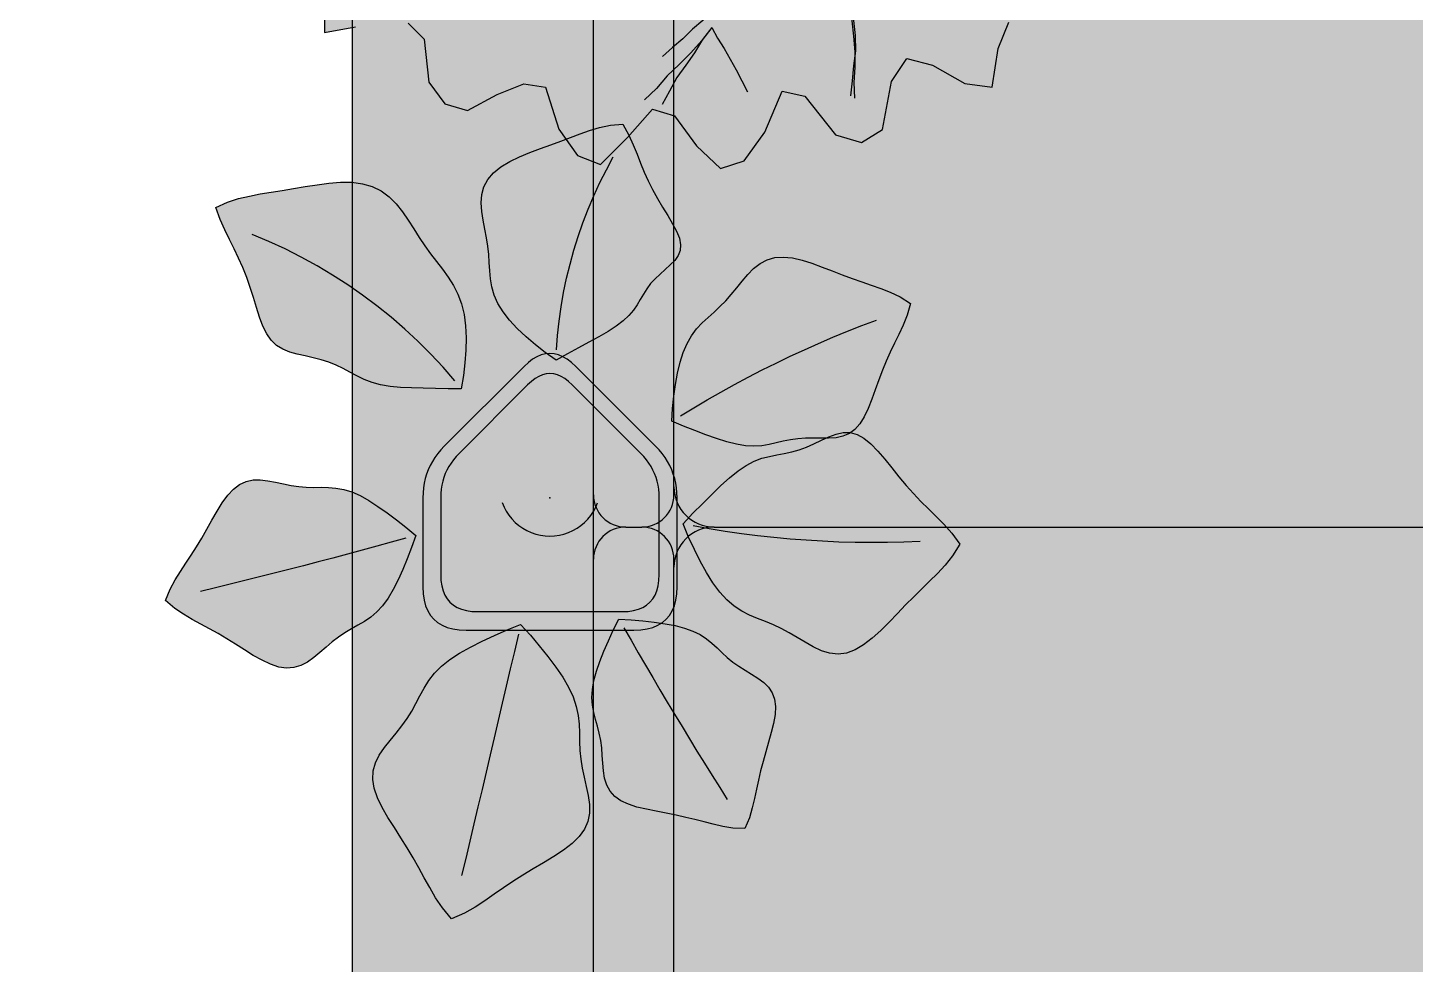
# Model space of a CAD drawing. Header units: millimetres. Extents: x 0 to 8613, y 0 to 4972.
# Drawn here: x 6406 to 7225, y 2350 to 2903 of the extents above; entities that cross this region are included whole.
import ezdxf

# ---------------------------------------------------------------- set-up
doc = ezdxf.new("R2010")
doc.units = ezdxf.units.MM
for name, color, linetype, true_color in [('EH-PLANT-FILL', 9, 'Continuous', 0xa6e6bd), ('EH-PLANT-LEAVES', 103, 'Continuous', 0x4dcc7a), ('EH-PLANT-POT', 118, 'Continuous', 0x003b2b), ('EH-PLANT-STEMS', 37, 'Continuous', 0x8c5e36), ('Furniture', 37, 'Continuous', 0x75664f), ('FurnitureRefRec', 254, 'Continuous', 0xd5d5d5), ('PT Top Left', 52, 'Continuous', 0xcdcd00)]:
    doc.layers.add(name, color=color, linetype=linetype, true_color=true_color)
doc.layers.add('Furniture Stretch', color=7, linetype='Continuous')

# ---------------------------------------------------------------- blocks, each defined once
blk = doc.blocks.new('EH_PLANT_BROADLEAF')
at = {"layer": 'EH-PLANT-FILL'}
for points in [[(3.559, 81.43), (-2.852, 85.895), (-8.628, 90.481), (-14.147, 95.199), (-19.286, 100.028), (-23.863, 104.935), (-27.715, 109.88), (-30.737, 114.822), (-32.915, 119.729), (-34.326, 124.584), (-35.134, 129.388), (-35.556, 134.16), (-35.826, 138.934), (-36.152, 143.752), (-36.675, 148.65), (-37.448, 153.65), (-38.413, 158.75), (-39.418, 163.918), (-40.236, 169.093), (-40.602, 174.192), (-40.256, 179.117), (-38.989, 183.773), (-36.674, 188.079), (-33.287, 191.987), (-28.912, 195.48), (-23.72, 198.584), (-17.945, 201.356), (-11.842, 203.875), (-5.647, 206.227), (0.463, 208.485), (6.388, 210.697), (12.124, 212.874), (17.75, 214.986), (23.41, 216.964), (29.297, 218.706), (35.644, 220.077), (43.057, 220.72), (46.606, 214.229), (49.179, 208.418), (51.384, 202.932), (53.453, 197.636), (55.578, 192.429), (57.907, 187.244), (60.518, 182.052), (63.406, 176.865), (66.474, 171.731), (69.543, 166.726), (72.38, 161.936), (74.729, 157.442), (76.357, 153.302), (77.093, 149.542), (76.854, 146.149), (75.663, 143.074), (73.649, 140.237), (71.021, 137.545), (68.039, 134.902), (64.968, 132.225), (62.036, 129.454), (59.397, 126.559), (57.105, 123.54), (55.111, 120.419), (53.272, 117.234), (51.382, 114.027), (49.206, 110.835), (46.527, 107.677), (43.183, 104.556), (39.095, 101.456), (34.28, 98.346), (28.84, 95.186), (22.94, 91.938), (16.761, 88.571), (10.427, 85.064)], [(-52.359, 64.514), (-60.185, 64.508), (-67.566, 64.673), (-74.767, 64.799), (-81.712, 64.964), (-88.285, 65.292), (-94.389, 65.901), (-99.973, 66.877), (-105.042, 68.253), (-109.664, 69.999), (-113.955, 72.027), (-118.06, 74.202), (-122.129, 76.373), (-126.288, 78.395), (-130.616, 80.161), (-135.136, 81.628), (-139.808, 82.825), (-144.538, 83.86), (-149.195, 84.899), (-153.635, 86.15), (-157.727, 87.825), (-161.375, 90.108), (-164.534, 93.129), (-167.215, 96.937), (-169.489, 101.497), (-171.464, 106.697), (-173.276, 112.364), (-175.062, 118.3), (-176.94, 124.312), (-178.994, 130.247), (-181.265, 136.014), (-183.751, 141.601), (-186.409, 147.073), (-189.175, 152.56), (-191.97, 158.24), (-194.706, 164.341), (-197.158, 171.457), (-190.294, 174.667), (-183.767, 176.736), (-177.356, 178.257), (-170.973, 179.46), (-164.542, 180.524), (-157.999, 181.578), (-151.305, 182.69), (-144.459, 183.847), (-137.502, 184.961), (-130.52, 185.878), (-123.635, 186.406), (-116.983, 186.349), (-110.703, 185.535), (-104.905, 183.852), (-99.66, 181.267), (-94.981, 177.83), (-90.826, 173.671), (-87.099, 168.976), (-83.671, 163.958), (-80.4, 158.826), (-77.155, 153.748), (-73.846, 148.831), (-70.433, 144.108), (-66.939, 139.534), (-63.446, 135.006), (-60.083, 130.38), (-56.998, 125.504), (-54.339, 120.246), (-52.225, 114.52), (-50.722, 108.297), (-49.839, 101.61), (-49.525, 94.547), (-49.684, 87.228), (-50.204, 79.777), (-51.006, 72.276)], [(71.916, 45.285), (72.367, 52.869), (73.169, 60.012), (74.132, 67.012), (75.31, 73.77), (76.784, 80.137), (78.627, 85.976), (80.877, 91.196), (83.533, 95.775), (86.548, 99.771), (89.842, 103.309), (93.308, 106.564), (96.839, 109.729), (100.339, 112.976), (103.747, 116.43), (107.044, 120.137), (110.256, 124.055), (113.452, 128.056), (116.73, 131.945), (120.201, 135.488), (123.971, 138.452), (128.121, 140.64), (132.696, 141.923), (137.696, 142.261), (143.076, 141.71), (148.76, 140.406), (154.644, 138.547), (160.623, 136.356), (166.6, 134.043), (172.506, 131.773), (178.303, 129.637), (183.991, 127.646), (189.603, 125.724), (195.196, 123.731), (200.844, 121.478), (206.632, 118.727), (212.783, 114.859), (210.755, 107.902), (208.381, 102.016), (205.885, 96.583), (203.352, 91.365), (200.856, 86.172), (198.454, 80.864), (196.18, 75.368), (194.033, 69.691), (191.977, 63.927), (189.942, 58.241), (187.832, 52.841), (185.541, 47.953), (182.967, 43.772), (180.033, 40.436), (176.695, 38.002), (172.952, 36.427), (168.851, 35.585), (164.473, 35.279), (159.922, 35.274), (155.312, 35.338), (150.739, 35.275), (146.274, 34.957), (141.943, 34.344), (137.727, 33.481), (133.563, 32.492), (129.359, 31.551), (125.006, 30.851), (120.399, 30.565), (115.456, 30.82), (110.131, 31.674), (104.423, 33.104), (98.372, 35.02), (92.049, 37.286), (85.536, 39.751), (78.888, 42.318)], [(78.645, -15.209), (84.418, -9.01), (89.999, -3.375), (95.468, 2.097), (100.808, 7.276), (105.995, 11.968), (111.012, 15.995), (115.855, 19.242), (120.538, 21.687), (125.087, 23.409), (129.537, 24.58), (133.927, 25.43), (138.292, 26.212), (142.658, 27.152), (147.038, 28.409), (151.431, 30.041), (155.825, 31.992), (160.203, 34.096), (164.542, 36.1), (168.825, 37.709), (173.041, 38.624), (177.192, 38.602), (181.286, 37.485), (185.344, 35.23), (189.391, 31.915), (193.452, 27.721), (197.55, 22.903), (201.703, 17.746), (205.919, 12.516), (210.201, 7.419), (214.547, 2.571), (218.953, -2.019), (223.415, -6.444), (227.934, -10.879), (232.517, -15.559), (237.179, -20.774), (241.961, -27.281), (237.632, -34.126), (233.181, -39.621), (228.649, -44.524), (224.052, -49.124), (219.397, -53.657), (214.685, -58.297), (209.914, -63.136), (205.079, -68.167), (200.178, -73.273), (195.215, -78.249), (190.198, -82.827), (185.147, -86.724), (180.083, -89.684), (175.032, -91.526), (170.021, -92.173), (165.069, -91.668), (160.187, -90.166), (155.375, -87.915), (150.624, -85.209), (145.915, -82.347), (141.229, -79.58), (136.546, -77.074), (131.856, -74.886), (127.158, -72.957), (122.466, -71.129), (117.805, -69.176), (113.212, -66.845), (108.725, -63.904), (104.379, -60.184), (100.203, -55.604), (96.209, -50.188), (92.393, -44.05), (88.741, -37.367), (85.227, -30.334), (81.835, -23.081)], [(-79.275, -22.154), (-81.698, -29.266), (-84.277, -35.862), (-86.916, -42.282), (-89.644, -48.418), (-92.505, -54.106), (-95.539, -59.198), (-98.769, -63.599), (-102.197, -67.29), (-105.803, -70.343), (-109.546, -72.9), (-113.372, -75.158), (-117.223, -77.331), (-121.049, -79.61), (-124.813, -82.129), (-128.505, -84.936), (-132.137, -87.983), (-135.748, -91.132), (-139.391, -94.17), (-143.132, -96.847), (-147.033, -98.915), (-151.145, -100.168), (-155.5, -100.473), (-160.103, -99.797), (-164.936, -98.202), (-169.956, -95.841), (-175.107, -92.929), (-180.329, -89.704), (-185.564, -86.389), (-190.769, -83.158), (-195.92, -80.108), (-201.017, -77.245), (-206.078, -74.491), (-211.142, -71.698), (-216.255, -68.668), (-221.476, -65.156), (-226.958, -60.521), (-224.199, -53.898), (-221.181, -48.388), (-218.057, -43.354), (-214.886, -38.547), (-211.715, -33.771), (-208.581, -28.878), (-205.503, -23.79), (-202.481, -18.513), (-199.492, -13.144), (-196.49, -7.856), (-193.421, -2.873), (-190.223, 1.566), (-186.838, 5.248), (-183.227, 8.019), (-179.37, 9.817), (-175.272, 10.675), (-170.965, 10.727), (-166.5, 10.177), (-161.939, 9.275), (-157.347, 8.27), (-152.78, 7.375), (-148.274, 6.728), (-143.843, 6.377), (-139.475, 6.275), (-135.135, 6.286), (-130.772, 6.22), (-126.328, 5.864), (-121.75, 5.02), (-116.996, 3.545), (-112.045, 1.37), (-106.901, -1.489), (-101.587, -4.936), (-96.141, -8.823), (-90.609, -12.985), (-85.019, -17.316)], [(40.68, -71.469), (47.978, -71.916), (54.814, -72.609), (61.493, -73.376), (67.919, -74.274), (73.948, -75.387), (79.45, -76.792), (84.341, -78.54), (88.61, -80.641), (92.317, -83.064), (95.594, -85.733), (98.613, -88.55), (101.562, -91.404), (104.611, -94.196), (107.876, -96.857), (111.399, -99.36), (115.137, -101.729), (118.968, -104.036), (122.706, -106.394), (126.134, -108.932), (129.036, -111.783), (131.234, -115.057), (132.616, -118.827), (133.152, -123.113), (132.903, -127.885), (132.001, -133.064), (130.636, -138.538), (129.015, -144.182), (127.331, -149.877), (125.736, -155.531), (124.311, -161.091), (123.063, -166.554), (121.923, -171.96), (120.765, -177.39), (119.417, -182.95), (117.67, -188.774), (114.977, -195.209), (108.005, -194.862), (101.988, -193.898), (96.38, -192.664), (90.969, -191.296), (85.585, -189.898), (80.101, -188.552), (74.45, -187.298), (68.636, -186.131), (62.742, -185.001), (56.92, -183.815), (51.362, -182.453), (46.277, -180.791), (41.852, -178.717), (38.221, -176.151), (35.445, -173.064), (33.493, -169.477), (32.254, -165.46), (31.55, -161.126), (31.165, -156.606), (30.881, -152.03), (30.513, -147.512), (29.938, -143.121), (29.113, -138.884), (28.082, -134.773), (26.96, -130.718), (25.916, -126.621), (25.138, -122.372), (24.8, -117.87), (25.032, -113.043), (25.895, -107.857), (27.377, -102.323), (29.396, -96.491), (31.82, -90.44), (34.506, -84.253), (37.358, -77.987)], [(-17.31, -74.63), (-11.505, -81.067), (-6.299, -87.368), (-1.296, -93.624), (3.377, -99.804), (7.534, -105.867), (11, -111.77), (13.668, -117.489), (15.518, -123.018), (16.63, -128.375), (17.173, -133.601), (17.374, -138.747), (17.479, -143.871), (17.71, -149.025), (18.221, -154.245), (19.067, -159.544), (20.194, -164.909), (21.44, -170.304), (22.561, -175.669), (23.269, -180.939), (23.278, -186.044), (22.351, -190.93), (20.337, -195.559), (17.196, -199.923), (13.004, -204.037), (7.936, -207.945), (2.24, -211.702), (-3.809, -215.375), (-9.955, -219.023), (-15.997, -222.694), (-21.826, -226.414), (-27.433, -230.185), (-32.907, -233.985), (-38.421, -237.776), (-44.199, -241.502), (-50.525, -245.096), (-58.131, -248.384), (-63.444, -242.025), (-67.477, -235.972), (-70.964, -230.051), (-74.188, -224.193), (-77.375, -218.346), (-80.695, -212.468), (-84.239, -206.539), (-87.998, -200.561), (-91.862, -194.559), (-95.631, -188.581), (-99.048, -182.689), (-101.838, -176.945), (-103.754, -171.409), (-104.621, -166.121), (-104.361, -161.098), (-103.017, -156.332), (-100.738, -151.785), (-97.761, -147.401), (-94.373, -143.114), (-90.861, -138.854), (-87.47, -134.566), (-84.361, -130.211), (-81.589, -125.776), (-79.099, -121.275), (-76.735, -116.744), (-74.278, -112.234), (-71.48, -107.804), (-68.113, -103.505), (-64.011, -99.377), (-59.093, -95.439), (-53.377, -91.685), (-46.973, -88.09), (-40.053, -84.612), (-32.805, -81.209), (-25.356, -77.851)]]:
    blk.add_hatch(color=256, dxfattribs=at).paths.add_polyline_path(points, flags=0)
at = {"layer": 'EH-PLANT-LEAVES', "color": 103, "true_color": 0x4dcc7a}
for points in [[(3.559, 81.43), (-2.852, 85.895), (-8.628, 90.481), (-14.147, 95.199), (-19.286, 100.028), (-23.863, 104.935), (-27.715, 109.88), (-30.737, 114.822), (-32.915, 119.729), (-34.326, 124.584), (-35.134, 129.388), (-35.556, 134.16), (-35.826, 138.934), (-36.152, 143.752), (-36.675, 148.65), (-37.448, 153.65), (-38.413, 158.75), (-39.418, 163.918), (-40.236, 169.093), (-40.602, 174.192), (-40.256, 179.117), (-38.989, 183.773), (-36.674, 188.079), (-33.287, 191.987), (-28.912, 195.48), (-23.72, 198.584), (-17.945, 201.356), (-11.842, 203.875), (-5.647, 206.227), (0.463, 208.485), (6.388, 210.697), (12.124, 212.874), (17.75, 214.986), (23.41, 216.964), (29.297, 218.706), (35.644, 220.077), (43.057, 220.72), (46.606, 214.229), (49.179, 208.418), (51.384, 202.932), (53.453, 197.636), (55.578, 192.429), (57.907, 187.244), (60.518, 182.052), (63.406, 176.865), (66.474, 171.731), (69.543, 166.726), (72.38, 161.936), (74.729, 157.442), (76.357, 153.302), (77.093, 149.542), (76.854, 146.149), (75.663, 143.074), (73.649, 140.237), (71.021, 137.545), (68.039, 134.902), (64.968, 132.225), (62.036, 129.454), (59.397, 126.559), (57.105, 123.54), (55.111, 120.419), (53.272, 117.234), (51.382, 114.027), (49.206, 110.835), (46.527, 107.677), (43.183, 104.556), (39.095, 101.456), (34.28, 98.346), (28.84, 95.186), (22.94, 91.938), (16.761, 88.571), (10.427, 85.064)], [(-52.359, 64.514), (-60.185, 64.508), (-67.566, 64.673), (-74.767, 64.799), (-81.712, 64.964), (-88.285, 65.292), (-94.389, 65.901), (-99.973, 66.877), (-105.042, 68.253), (-109.664, 69.999), (-113.955, 72.027), (-118.06, 74.202), (-122.129, 76.373), (-126.288, 78.395), (-130.616, 80.161), (-135.136, 81.628), (-139.808, 82.825), (-144.538, 83.86), (-149.195, 84.899), (-153.635, 86.15), (-157.727, 87.825), (-161.375, 90.108), (-164.534, 93.129), (-167.215, 96.937), (-169.489, 101.497), (-171.464, 106.697), (-173.276, 112.364), (-175.062, 118.3), (-176.94, 124.312), (-178.994, 130.247), (-181.265, 136.014), (-183.751, 141.601), (-186.409, 147.073), (-189.175, 152.56), (-191.97, 158.24), (-194.706, 164.341), (-197.158, 171.457), (-190.294, 174.667), (-183.767, 176.736), (-177.356, 178.257), (-170.973, 179.46), (-164.542, 180.524), (-157.999, 181.578), (-151.305, 182.69), (-144.459, 183.847), (-137.502, 184.961), (-130.52, 185.878), (-123.635, 186.406), (-116.983, 186.349), (-110.703, 185.535), (-104.905, 183.852), (-99.66, 181.267), (-94.981, 177.83), (-90.826, 173.671), (-87.099, 168.976), (-83.671, 163.958), (-80.4, 158.826), (-77.155, 153.748), (-73.846, 148.831), (-70.433, 144.108), (-66.939, 139.534), (-63.446, 135.006), (-60.083, 130.38), (-56.998, 125.504), (-54.339, 120.246), (-52.225, 114.52), (-50.722, 108.297), (-49.839, 101.61), (-49.525, 94.547), (-49.684, 87.228), (-50.204, 79.777), (-51.006, 72.276)], [(71.916, 45.285), (72.367, 52.869), (73.169, 60.012), (74.132, 67.012), (75.31, 73.77), (76.784, 80.137), (78.627, 85.976), (80.877, 91.196), (83.533, 95.775), (86.548, 99.771), (89.842, 103.309), (93.308, 106.564), (96.839, 109.729), (100.339, 112.976), (103.747, 116.43), (107.044, 120.137), (110.256, 124.055), (113.452, 128.056), (116.73, 131.945), (120.201, 135.488), (123.971, 138.452), (128.121, 140.64), (132.696, 141.923), (137.696, 142.261), (143.076, 141.71), (148.76, 140.406), (154.644, 138.547), (160.623, 136.356), (166.6, 134.043), (172.506, 131.773), (178.303, 129.637), (183.991, 127.646), (189.603, 125.724), (195.196, 123.731), (200.844, 121.478), (206.632, 118.727), (212.783, 114.859), (210.755, 107.902), (208.381, 102.016), (205.885, 96.583), (203.352, 91.365), (200.856, 86.172), (198.454, 80.864), (196.18, 75.368), (194.033, 69.691), (191.977, 63.927), (189.942, 58.241), (187.832, 52.841), (185.541, 47.953), (182.967, 43.772), (180.033, 40.436), (176.695, 38.002), (172.952, 36.427), (168.851, 35.585), (164.473, 35.279), (159.922, 35.274), (155.312, 35.338), (150.739, 35.275), (146.274, 34.957), (141.943, 34.344), (137.727, 33.481), (133.563, 32.492), (129.359, 31.551), (125.006, 30.851), (120.399, 30.565), (115.456, 30.82), (110.131, 31.674), (104.423, 33.104), (98.372, 35.02), (92.049, 37.286), (85.536, 39.751), (78.888, 42.318)], [(78.645, -15.209), (84.418, -9.01), (89.999, -3.375), (95.468, 2.097), (100.808, 7.276), (105.995, 11.968), (111.012, 15.995), (115.855, 19.242), (120.538, 21.687), (125.087, 23.409), (129.537, 24.58), (133.927, 25.43), (138.292, 26.212), (142.658, 27.152), (147.038, 28.409), (151.431, 30.041), (155.825, 31.992), (160.203, 34.096), (164.542, 36.1), (168.825, 37.709), (173.041, 38.624), (177.192, 38.602), (181.286, 37.485), (185.344, 35.23), (189.391, 31.915), (193.452, 27.721), (197.55, 22.903), (201.703, 17.746), (205.919, 12.516), (210.201, 7.419), (214.547, 2.571), (218.953, -2.019), (223.415, -6.444), (227.934, -10.879), (232.517, -15.559), (237.179, -20.774), (241.961, -27.281), (237.632, -34.126), (233.181, -39.621), (228.649, -44.524), (224.052, -49.124), (219.397, -53.657), (214.685, -58.297), (209.914, -63.136), (205.079, -68.167), (200.178, -73.273), (195.215, -78.249), (190.198, -82.827), (185.147, -86.724), (180.083, -89.684), (175.032, -91.526), (170.021, -92.173), (165.069, -91.668), (160.187, -90.166), (155.375, -87.915), (150.624, -85.209), (145.915, -82.347), (141.229, -79.58), (136.546, -77.074), (131.856, -74.886), (127.158, -72.957), (122.466, -71.129), (117.805, -69.176), (113.212, -66.845), (108.725, -63.904), (104.379, -60.184), (100.203, -55.604), (96.209, -50.188), (92.393, -44.05), (88.741, -37.367), (85.227, -30.334), (81.835, -23.081)], [(-79.275, -22.154), (-81.698, -29.266), (-84.277, -35.862), (-86.916, -42.282), (-89.644, -48.418), (-92.505, -54.106), (-95.539, -59.198), (-98.769, -63.599), (-102.197, -67.29), (-105.803, -70.343), (-109.546, -72.9), (-113.372, -75.158), (-117.223, -77.331), (-121.049, -79.61), (-124.813, -82.129), (-128.505, -84.936), (-132.137, -87.983), (-135.748, -91.132), (-139.391, -94.17), (-143.132, -96.847), (-147.033, -98.915), (-151.145, -100.168), (-155.5, -100.473), (-160.103, -99.797), (-164.936, -98.202), (-169.956, -95.841), (-175.107, -92.929), (-180.329, -89.704), (-185.564, -86.389), (-190.769, -83.158), (-195.92, -80.108), (-201.017, -77.245), (-206.078, -74.491), (-211.142, -71.698), (-216.255, -68.668), (-221.476, -65.156), (-226.958, -60.521), (-224.199, -53.898), (-221.181, -48.388), (-218.057, -43.354), (-214.886, -38.547), (-211.715, -33.771), (-208.581, -28.878), (-205.503, -23.79), (-202.481, -18.513), (-199.492, -13.144), (-196.49, -7.856), (-193.421, -2.873), (-190.223, 1.566), (-186.838, 5.248), (-183.227, 8.019), (-179.37, 9.817), (-175.272, 10.675), (-170.965, 10.727), (-166.5, 10.177), (-161.939, 9.275), (-157.347, 8.27), (-152.78, 7.375), (-148.274, 6.728), (-143.843, 6.377), (-139.475, 6.275), (-135.135, 6.286), (-130.772, 6.22), (-126.328, 5.864), (-121.75, 5.02), (-116.996, 3.545), (-112.045, 1.37), (-106.901, -1.489), (-101.587, -4.936), (-96.141, -8.823), (-90.609, -12.985), (-85.019, -17.316)], [(40.68, -71.469), (47.978, -71.916), (54.814, -72.609), (61.493, -73.376), (67.919, -74.274), (73.948, -75.387), (79.45, -76.792), (84.341, -78.54), (88.61, -80.641), (92.317, -83.064), (95.594, -85.733), (98.613, -88.55), (101.562, -91.404), (104.611, -94.196), (107.876, -96.857), (111.399, -99.36), (115.137, -101.729), (118.968, -104.036), (122.706, -106.394), (126.134, -108.932), (129.036, -111.783), (131.234, -115.057), (132.616, -118.827), (133.152, -123.113), (132.903, -127.885), (132.001, -133.064), (130.636, -138.538), (129.015, -144.182), (127.331, -149.877), (125.736, -155.531), (124.311, -161.091), (123.063, -166.554), (121.923, -171.96), (120.765, -177.39), (119.417, -182.95), (117.67, -188.774), (114.977, -195.209), (108.005, -194.862), (101.988, -193.898), (96.38, -192.664), (90.969, -191.296), (85.585, -189.898), (80.101, -188.552), (74.45, -187.298), (68.636, -186.131), (62.742, -185.001), (56.92, -183.815), (51.362, -182.453), (46.277, -180.791), (41.852, -178.717), (38.221, -176.151), (35.445, -173.064), (33.493, -169.477), (32.254, -165.46), (31.55, -161.126), (31.165, -156.606), (30.881, -152.03), (30.513, -147.512), (29.938, -143.121), (29.113, -138.884), (28.082, -134.773), (26.96, -130.718), (25.916, -126.621), (25.138, -122.372), (24.8, -117.87), (25.032, -113.043), (25.895, -107.857), (27.377, -102.323), (29.396, -96.491), (31.82, -90.44), (34.506, -84.253), (37.358, -77.987)], [(-17.31, -74.63), (-11.505, -81.067), (-6.299, -87.368), (-1.296, -93.624), (3.377, -99.804), (7.534, -105.867), (11, -111.77), (13.668, -117.489), (15.518, -123.018), (16.63, -128.375), (17.173, -133.601), (17.374, -138.747), (17.479, -143.871), (17.71, -149.025), (18.221, -154.245), (19.067, -159.544), (20.194, -164.909), (21.44, -170.304), (22.561, -175.669), (23.269, -180.939), (23.278, -186.044), (22.351, -190.93), (20.337, -195.559), (17.196, -199.923), (13.004, -204.037), (7.936, -207.945), (2.24, -211.702), (-3.809, -215.375), (-9.955, -219.023), (-15.997, -222.694), (-21.826, -226.414), (-27.433, -230.185), (-32.907, -233.985), (-38.421, -237.776), (-44.199, -241.502), (-50.525, -245.096), (-58.131, -248.384), (-63.444, -242.025), (-67.477, -235.972), (-70.964, -230.051), (-74.188, -224.193), (-77.375, -218.346), (-80.695, -212.468), (-84.239, -206.539), (-87.998, -200.561), (-91.862, -194.559), (-95.631, -188.581), (-99.048, -182.689), (-101.838, -176.945), (-103.754, -171.409), (-104.621, -166.121), (-104.361, -161.098), (-103.017, -156.332), (-100.738, -151.785), (-97.761, -147.401), (-94.373, -143.114), (-90.861, -138.854), (-87.47, -134.566), (-84.361, -130.211), (-81.589, -125.776), (-79.099, -121.275), (-76.735, -116.744), (-74.278, -112.234), (-71.48, -107.804), (-68.113, -103.505), (-64.011, -99.377), (-59.093, -95.439), (-53.377, -91.685), (-46.973, -88.09), (-40.053, -84.612), (-32.805, -81.209), (-25.356, -77.851)]]:
    blk.add_lwpolyline(points, close=True, dxfattribs=at)
at = {"layer": 'EH-PLANT-POT', "color": 118, "true_color": 0x003b2b}
for points in [[(-75, -52.5), (-74.823, -56.573), (-74.292, -60.292), (-73.406, -63.656), (-72.167, -66.667), (-70.573, -69.323), (-68.625, -71.625), (-66.323, -73.573), (-63.667, -75.167), (-60.656, -76.406), (-57.292, -77.292), (-53.573, -77.823), (-49.5, -78), (49.5, -78), (53.573, -77.823), (57.292, -77.292), (60.656, -76.406), (63.667, -75.167), (66.323, -73.573), (68.625, -71.625), (70.573, -69.323), (72.167, -66.667), (73.406, -63.656), (74.292, -60.292), (74.823, -56.573), (75, -52.5), (75, 0.15), (74.912, 3.089), (74.649, 5.955), (74.211, 8.748), (73.598, 11.469), (72.809, 14.117), (71.845, 16.693), (70.705, 19.196), (69.39, 21.626), (67.9, 23.984), (66.235, 26.269), (64.394, 28.482), (62.378, 30.622), (15.327, 77.673), (12.772, 80.015), (10.218, 81.931), (7.663, 83.421), (5.109, 84.485), (2.554, 85.124), (0, 85.337), (-2.554, 85.124), (-5.109, 84.485), (-7.663, 83.421), (-10.218, 81.931), (-12.772, 80.015), (-15.327, 77.673), (-62.378, 30.622), (-64.394, 28.482), (-66.235, 26.269), (-67.9, 23.984), (-69.39, 21.626), (-70.705, 19.196), (-71.845, 16.693), (-72.809, 14.117), (-73.598, 11.469), (-74.211, 8.748), (-74.649, 5.955), (-74.912, 3.089), (-75, 0.15)], [(-64.5, -45.15), (-64.348, -48.653), (-63.891, -51.851), (-63.129, -54.744), (-62.063, -57.333), (-60.693, -59.618), (-59.017, -61.597), (-57.038, -63.273), (-54.753, -64.643), (-52.164, -65.709), (-49.271, -66.471), (-46.073, -66.928), (-42.57, -67.08), (42.57, -67.08), (46.073, -66.928), (49.271, -66.471), (52.164, -65.709), (54.753, -64.643), (57.038, -63.273), (59.018, -61.597), (60.693, -59.618), (62.063, -57.333), (63.129, -54.744), (63.891, -51.851), (64.348, -48.653), (64.5, -45.15), (64.5, 0.129), (64.425, 2.656), (64.198, 5.121), (63.822, 7.523), (63.294, 9.863), (62.615, 12.141), (61.786, 14.356), (60.806, 16.509), (59.676, 18.599), (58.394, 20.626), (56.962, 22.592), (55.379, 24.494), (53.645, 26.335), (13.181, 66.799), (10.984, 68.813), (8.787, 70.461), (6.59, 71.742), (4.394, 72.657), (2.197, 73.207), (0, 73.39), (-2.197, 73.207), (-4.394, 72.657), (-6.59, 71.742), (-8.787, 70.461), (-10.984, 68.813), (-13.181, 66.799), (-53.645, 26.335), (-55.379, 24.494), (-56.962, 22.592), (-58.394, 20.626), (-59.676, 18.599), (-60.806, 16.509), (-61.786, 14.356), (-62.615, 12.141), (-63.294, 9.863), (-63.822, 7.523), (-64.198, 5.121), (-64.425, 2.656), (-64.5, 0.129)]]:
    blk.add_lwpolyline(points, close=True, dxfattribs=at)
blk.add_lwpolyline([(-28.198, -2.742), (-27.114, -5.339), (-25.791, -7.824), (-24.242, -10.173), (-22.479, -12.367), (-20.518, -14.386), (-18.377, -16.212), (-16.074, -17.83), (-13.63, -19.225), (-11.066, -20.385), (-8.404, -21.299), (-5.668, -21.96), (-2.883, -22.361), (-0.072, -22.5), (2.74, -22.375), (5.527, -21.986), (8.266, -21.339), (10.932, -20.437), (13.502, -19.29), (15.953, -17.907), (18.264, -16.3), (20.414, -14.484), (22.384, -12.474), (24.157, -10.289), (25.718, -7.947), (27.052, -5.469), (28.148, -2.877)], dxfattribs=at)
at = {"layer": 'EH-PLANT-STEMS', "color": 37, "true_color": 0x8c5e36}
for points in [[(3.821, 87.424), (4.471, 95.952), (5.396, 104.455), (6.595, 112.923), (8.068, 121.348), (9.812, 129.721), (11.825, 138.034), (14.107, 146.277), (16.654, 154.442), (19.463, 162.52), (22.532, 170.503), (25.858, 178.383), (29.436, 186.151), (33.264, 193.8), (37.337, 201.32)], [(-56.14, 69.173), (-63.138, 77.201), (-70.414, 84.979), (-77.959, 92.496), (-85.763, 99.744), (-93.818, 106.713), (-102.112, 113.394), (-110.635, 119.78), (-119.378, 125.862), (-128.33, 131.633), (-137.478, 137.087), (-146.813, 142.215), (-156.322, 147.012), (-165.993, 151.472), (-175.816, 155.589)], [(76.993, 48.482), (84.863, 53.281), (92.801, 57.967), (100.805, 62.539), (108.874, 66.995), (117.006, 71.335), (125.199, 75.558), (133.453, 79.663), (141.764, 83.649), (150.132, 87.516), (158.554, 91.262), (167.029, 94.887), (175.555, 98.389), (184.131, 101.77), (192.754, 105.026)], [(84.536, -16.348), (94.002, -18.019), (103.494, -19.535), (113.01, -20.897), (122.547, -22.104), (132.102, -23.154), (141.672, -24.049), (151.257, -24.788), (160.851, -25.371), (170.454, -25.797), (180.063, -26.067), (189.675, -26.18), (199.288, -26.137), (208.898, -25.937), (218.504, -25.58)], [(-85.053, -23.769), (-93.667, -26.153), (-102.287, -28.514), (-110.913, -30.854), (-119.545, -33.172), (-128.183, -35.467), (-136.826, -37.741), (-145.476, -39.993), (-154.131, -42.222), (-162.792, -44.43), (-171.458, -46.615), (-180.13, -48.778), (-188.807, -50.92), (-197.49, -53.039), (-206.178, -55.136)], [(-18.665, -80.475), (-21.031, -90.658), (-23.401, -100.84), (-25.775, -111.021), (-28.154, -121.201), (-30.536, -131.38), (-32.922, -141.558), (-35.312, -151.735), (-37.706, -161.911), (-40.104, -172.087), (-42.507, -182.261), (-44.913, -192.435), (-47.323, -202.607), (-49.738, -212.779), (-52.156, -222.949)], [(43.648, -76.684), (47.854, -84.018), (52.084, -91.338), (56.337, -98.645), (60.614, -105.938), (64.914, -113.217), (69.238, -120.481), (73.586, -127.732), (77.957, -134.969), (82.351, -142.192), (86.769, -149.4), (91.21, -156.595), (95.674, -163.774), (100.161, -170.939), (104.672, -178.09)]]:
    blk.add_lwpolyline(points, dxfattribs=at)
blk = doc.blocks.new('EH_PLANT_BUSH')
at = {"layer": 'EH-PLANT-FILL'}
blk.add_hatch(color=256, dxfattribs=at).paths.add_polyline_path([(370.939, 0), (357.198, 12.474), (355.994, 24.894), (376.85, 39.609), (396.674, 55.749), (380.766, 67.139), (365.943, 77.784), (357.38, 89.105), (356.213, 102.142), (368.891, 119.86), (375.721, 136.751), (368.229, 148.774), (347.556, 154.742), (327.808, 159.883), (334.781, 178.006), (346.344, 199.962), (341.12, 213.155), (333.237, 224.771), (312.321, 226.915), (293.937, 229.649), (285.77, 239.79), (286.985, 258.403), (295.095, 284.97), (278.401, 288.293), (249.825, 277.458), (235.828, 281.049), (229.798, 294.128), (225.43, 310.278), (222.503, 329.875), (207.612, 332.249), (179.773, 311.376), (163.916, 308.282), (159.248, 326.508), (149.835, 336.535), (141.273, 349.663), (126.781, 348.327), (107.7, 331.465), (92.855, 323.825), (82.379, 330.404), (74.925, 352.495), (66.031, 374.481), (50.094, 356.434), (36.669, 348.878), (23.758, 339.753), (11.68, 334.457), (0, 361.036), (-12.82, 367.105), (-26.014, 372.024), (-36.061, 343.101), (-46.399, 330.148), (-60.076, 340.708), (-76.525, 360.02), (-90.19, 361.73), (-102.619, 357.876), (-111.276, 342.472), (-116.707, 320.649), (-133.082, 329.389), (-151.463, 340.191), (-170.086, 348.727), (-179.808, 338.17), (-183.837, 318.414), (-188.491, 301.648), (-199.429, 295.666), (-224.198, 308.582), (-242.738, 310.691), (-249.641, 297.511), (-249.033, 276.579), (-251.09, 260.011), (-270.426, 261.148), (-296.181, 266.683), (-306.982, 257.588), (-311.272, 243.192), (-308.66, 224.255), (-310.165, 209.209), (-316.129, 197.539), (-338.511, 195.44), (-363.698, 193.382), (-355.439, 173.359), (-354.609, 157.882), (-346.674, 140.065), (-347.908, 126.628), (-368.055, 119.588), (-394.744, 113.191), (-383.384, 95.588), (-365.464, 77.682), (-354.788, 62.559), (-357.038, 50.178), (-386.991, 40.674), (-389.079, 27.207), (-385.446, 13.46), (-361.216, 0), (-349.713, -12.212), (-355.291, -24.844), (-372.572, -39.159), (-379.199, -53.293), (-364.084, -64.198), (-351.766, -74.77), (-335.726, -83.706), (-332.303, -95.286), (-345.005, -112.099), (-344.818, -125.503), (-342.406, -138.341), (-323.749, -144.142), (-299.425, -146.039), (-307.162, -163.321), (-313.806, -181.176), (-313.094, -195.643), (-307.527, -207.43), (-285.733, -207.597), (-265.51, -207.439), (-268.325, -225.151), (-270.053, -243.157), (-268.235, -259.031), (-253.386, -262.389), (-234.955, -260.944), (-223.918, -266.855), (-213.32, -273.037), (-219.326, -301.876), (-219.538, -325.478), (-201.284, -322.121), (-181.66, -314.645), (-170.176, -320.054), (-160.7, -329.483), (-157.995, -354.862), (-148.556, -367.689), (-135.266, -371.641), (-117.666, -362.138), (-102.002, -355.722), (-89.207, -357.791), (-81.328, -382.618), (-70.192, -398.078), (-56.712, -403.528), (-40.733, -387.546), (-25.92, -370.671), (-13.084, -374.677), (0, -392.326), (14.168, -405.727), (28.061, -401.286), (40.392, -384.3), (50.604, -360.066), (64.017, -363.059), (82.018, -385.866), (97.332, -390.379), (109.774, -382.827), (115.146, -354.383), (124.056, -340.842), (139.332, -344.858), (158.301, -355.55), (174.467, -357.711), (178.124, -335.003), (184.362, -319.324), (184.444, -295.173), (197.275, -292.472), (218.912, -301.307), (232.932, -298.14), (240.07, -286.104), (235.515, -261.566), (239.048, -247.541), (246.301, -237.85), (273.386, -246.157), (289.705, -243.092), (286.335, -223.709), (280.152, -203.542), (276.332, -186.388), (287.499, -179.649), (316.753, -182.877), (334.342, -177.773), (327.532, -159.748), (317.021, -141.147), (313.931, -126.836), (328.882, -119.703), (349.178, -113.455), (362.024, -103.809), (360.077, -89.777), (350.724, -74.549), (340.108, -59.97), (349.585, -49.131), (365.891, -38.457), (392.499, -27.446), (387.793, -13.542), (359.574, 0)], flags=0)
at = {"layer": 'EH-PLANT-LEAVES'}
for points in [[(-219.326, -301.876), (-219.538, -325.478), (-201.284, -322.121)], [(-170.176, -320.054), (-160.7, -329.483), (-157.995, -354.862), (-148.556, -367.689), (-135.266, -371.641), (-117.666, -362.138), (-102.002, -355.722), (-89.207, -357.791), (-81.328, -382.618), (-70.192, -398.078), (-56.712, -403.528), (-40.733, -387.546), (-25.92, -370.671), (-13.084, -374.677), (0, -392.326), (14.168, -405.727), (28.061, -401.286), (40.392, -384.3), (50.604, -360.066), (64.017, -363.059), (82.018, -385.866), (97.332, -390.379), (109.774, -382.827), (115.146, -354.383), (124.056, -340.842), (139.332, -344.858), (158.301, -355.55), (174.467, -357.711), (178.124, -335.003), (184.362, -319.324)]]:
    blk.add_lwpolyline(points, dxfattribs=at)
at = {"layer": 'EH-PLANT-STEMS'}
for points in [[(15.577, -307.763), (9.554, -313.014), (3.754, -318.512), (-2.451, -323.547), (-8.141, -329.159), (-14.174, -334.4), (-20.169, -339.684)], [(91.646, -309.544), (92.671, -318.427), (93.723, -327.306), (93.737, -336.247), (92.572, -345.112), (91.961, -354.032), (90.937, -362.915)], [(91.646, -309.544), (91.751, -318.67), (92.613, -327.756), (93.407, -336.848), (93.521, -345.973), (92.779, -355.07), (93.279, -364.182)], [(8.942, -322.461), (3.089, -330.251), (-3.391, -337.527), (-10.295, -344.403), (-17.308, -351.167), (-23.541, -358.656), (-30.661, -365.307)], [(8.942, -322.461), (3.476, -329.655), (-1.12, -337.433), (-6.409, -344.757), (-11.651, -352.115), (-15.977, -360.047), (-20.185, -368.042)], [(8.942, -322.461), (12.4, -328.848), (16.273, -334.992), (19.837, -341.32), (23.441, -347.626), (26.817, -354.057), (30.029, -360.571)]]:
    blk.add_lwpolyline(points, dxfattribs=at)
blk = doc.blocks.new('Couch')
at = {"layer": 'Furniture'}
blk.add_hatch(color=7, dxfattribs=at).paths.add_polyline_path([(0, 95), (0.02, 92.89), (0.09, 90.76), (0.21, 88.62), (0.38, 86.46), (0.61, 84.29), (0.88, 82.11), (1.21, 79.92), (1.59, 77.71), (2.02, 75.51), (2.51, 73.29), (3.06, 71.08), (3.67, 68.86), (4.33, 66.65), (5.05, 64.43), (5.83, 62.23), (6.67, 60.03), (7.57, 57.84), (8.52, 55.67), (9.54, 53.51), (10.61, 51.37), (11.75, 49.24), (12.93, 47.14), (14.18, 45.07), (15.49, 43.02), (16.84, 40.99), (18.26, 39), (19.73, 37.04), (21.25, 35.12), (22.82, 33.24), (24.44, 31.39), (26.11, 29.59), (27.82, 27.82), (29.59, 26.11), (31.39, 24.44), (33.24, 22.82), (35.12, 21.25), (37.04, 19.73), (39, 18.26), (40.99, 16.84), (43.02, 15.49), (45.07, 14.18), (47.14, 12.93), (49.24, 11.75), (51.37, 10.61), (53.51, 9.54), (55.67, 8.52), (57.84, 7.57), (60.03, 6.67), (62.23, 5.83), (64.43, 5.05), (66.65, 4.33), (68.86, 3.67), (71.08, 3.06), (73.29, 2.51), (75.51, 2.02), (77.71, 1.59), (79.92, 1.21), (82.11, 0.88), (84.29, 0.61), (86.46, 0.38), (88.62, 0.21), (90.76, 0.09), (92.89, 0.02), (95, 0), (1900, 0), (1902.11, 0.02), (1904.24, 0.09), (1906.38, 0.21), (1908.54, 0.38), (1910.71, 0.61), (1912.89, 0.88), (1915.08, 1.21), (1917.29, 1.59), (1919.49, 2.02), (1921.71, 2.51), (1923.92, 3.06), (1926.14, 3.67), (1928.35, 4.33), (1930.57, 5.05), (1932.77, 5.83), (1934.97, 6.67), (1937.16, 7.57), (1939.33, 8.52), (1941.49, 9.54), (1943.63, 10.61), (1945.76, 11.75), (1947.86, 12.93), (1949.93, 14.18), (1951.98, 15.49), (1954.01, 16.84), (1956, 18.26), (1957.96, 19.73), (1959.88, 21.25), (1961.76, 22.82), (1963.61, 24.44), (1965.41, 26.11), (1967.18, 27.82), (1968.89, 29.59), (1970.56, 31.39), (1972.18, 33.24), (1973.75, 35.12), (1975.27, 37.04), (1976.74, 39), (1978.16, 40.99), (1979.51, 43.02), (1980.82, 45.07), (1982.07, 47.14), (1983.25, 49.24), (1984.39, 51.37), (1985.46, 53.51), (1986.48, 55.67), (1987.43, 57.84), (1988.33, 60.03), (1989.17, 62.23), (1989.95, 64.43), (1990.67, 66.65), (1991.33, 68.86), (1991.94, 71.08), (1992.49, 73.29), (1992.98, 75.51), (1993.41, 77.71), (1993.79, 79.92), (1994.12, 82.11), (1994.39, 84.29), (1994.62, 86.46), (1994.79, 88.62), (1994.91, 90.76), (1994.98, 92.89), (1995, 95), (1995, 665), (1994.98, 667.11), (1994.91, 669.24), (1994.79, 671.38), (1994.62, 673.54), (1994.39, 675.71), (1994.12, 677.89), (1993.79, 680.08), (1993.41, 682.29), (1992.98, 684.49), (1992.49, 686.71), (1991.94, 688.92), (1991.33, 691.14), (1990.67, 693.35), (1989.95, 695.57), (1989.17, 697.77), (1988.33, 699.97), (1987.43, 702.16), (1986.48, 704.33), (1985.46, 706.49), (1984.39, 708.63), (1983.25, 710.76), (1982.07, 712.86), (1980.82, 714.93), (1979.51, 716.98), (1978.16, 719.01), (1976.74, 721), (1975.27, 722.96), (1973.75, 724.88), (1972.18, 726.76), (1970.56, 728.61), (1968.89, 730.41), (1967.18, 732.18), (1965.41, 733.89), (1963.61, 735.56), (1961.76, 737.18), (1959.88, 738.75), (1957.96, 740.27), (1956, 741.74), (1954.01, 743.16), (1951.98, 744.51), (1949.93, 745.82), (1947.86, 747.07), (1945.76, 748.25), (1943.63, 749.39), (1941.49, 750.46), (1939.33, 751.48), (1937.16, 752.43), (1934.97, 753.33), (1932.77, 754.17), (1930.57, 754.95), (1928.35, 755.67), (1926.14, 756.33), (1923.92, 756.94), (1921.71, 757.49), (1919.49, 757.98), (1917.29, 758.41), (1915.08, 758.79), (1912.89, 759.12), (1910.71, 759.39), (1908.54, 759.62), (1906.38, 759.79), (1904.24, 759.91), (1902.11, 759.98), (1900, 760), (95, 760), (92.89, 759.98), (90.76, 759.91), (88.62, 759.79), (86.46, 759.62), (84.29, 759.39), (82.11, 759.12), (79.92, 758.79), (77.71, 758.41), (75.51, 757.98), (73.29, 757.49), (71.08, 756.94), (68.86, 756.33), (66.65, 755.67), (64.43, 754.95), (62.23, 754.17), (60.03, 753.33), (57.84, 752.43), (55.67, 751.48), (53.51, 750.46), (51.37, 749.39), (49.24, 748.25), (47.14, 747.07), (45.07, 745.82), (43.02, 744.51), (40.99, 743.16), (39, 741.74), (37.04, 740.27), (35.12, 738.75), (33.24, 737.18), (31.39, 735.56), (29.59, 733.89), (27.82, 732.18), (26.11, 730.41), (24.44, 728.61), (22.82, 726.76), (21.25, 724.88), (19.73, 722.96), (18.26, 721), (16.84, 719.01), (15.49, 716.98), (14.18, 714.93), (12.93, 712.86), (11.75, 710.76), (10.61, 708.63), (9.54, 706.49), (8.52, 704.33), (7.57, 702.16), (6.67, 699.97), (5.83, 697.77), (5.05, 695.57), (4.33, 693.35), (3.67, 691.14), (3.06, 688.92), (2.51, 686.71), (2.02, 684.49), (1.59, 682.29), (1.21, 680.08), (0.88, 677.89), (0.61, 675.71), (0.38, 673.54), (0.21, 671.38), (0.09, 669.24), (0.02, 667.11), (0, 665)], flags=0)
for p, q in [((1900, 760), (95, 760)), ((645.22, 617.5), (1833.5, 617.5)), ((1282.5, 598.5), (1282.5, 589)), ((731.5, 570), (1263.5, 570)), ((1301.5, 570), (1700.09, 570)), ((1282.5, 546.25), (1282.5, 47.5))]:
    blk.add_line(p, q, dxfattribs=at)
for centre, radius, start, end in [((1263.5, 598.5), 19, 0, 90), ((1301.5, 598.5), 19, 90, 180), ((1263.5, 589), 19, 270, 0), ((1301.5, 589), 19, 180, 270), ((1258.75, 546.25), 23.75, 0, 90), ((1306.25, 546.25), 23.75, 90, 180)]:
    blk.add_arc(centre, radius, start, end, dxfattribs=at)
at = {"layer": 'FurnitureRefRec'}
blk.add_lwpolyline([(1995, 760), (0, 760), (0, 0), (1995, 0)], close=True, dxfattribs=at)

msp = doc.modelspace()

# ---------------------------------------------------------------- linework, layer by layer
at = {"layer": 'PT Top Left'}
msp.add_point((6714.72, 2625.71), dxfattribs=at)

# ---------------------------------------------------------------- block references
at = {"layer": 'Furniture', "rotation": 90}
msp.add_blockref('Couch', (7357.9, 1326.02), dxfattribs=at)
at = {"layer": 'Furniture Stretch'}
for name, p in [('EH_PLANT_BUSH', (6801.22, 3226.02)), ('EH_PLANT_BROADLEAF', (6714.72, 2625.71))]:
    msp.add_blockref(name, p, dxfattribs=at)

doc.saveas('drawing.dxf')
